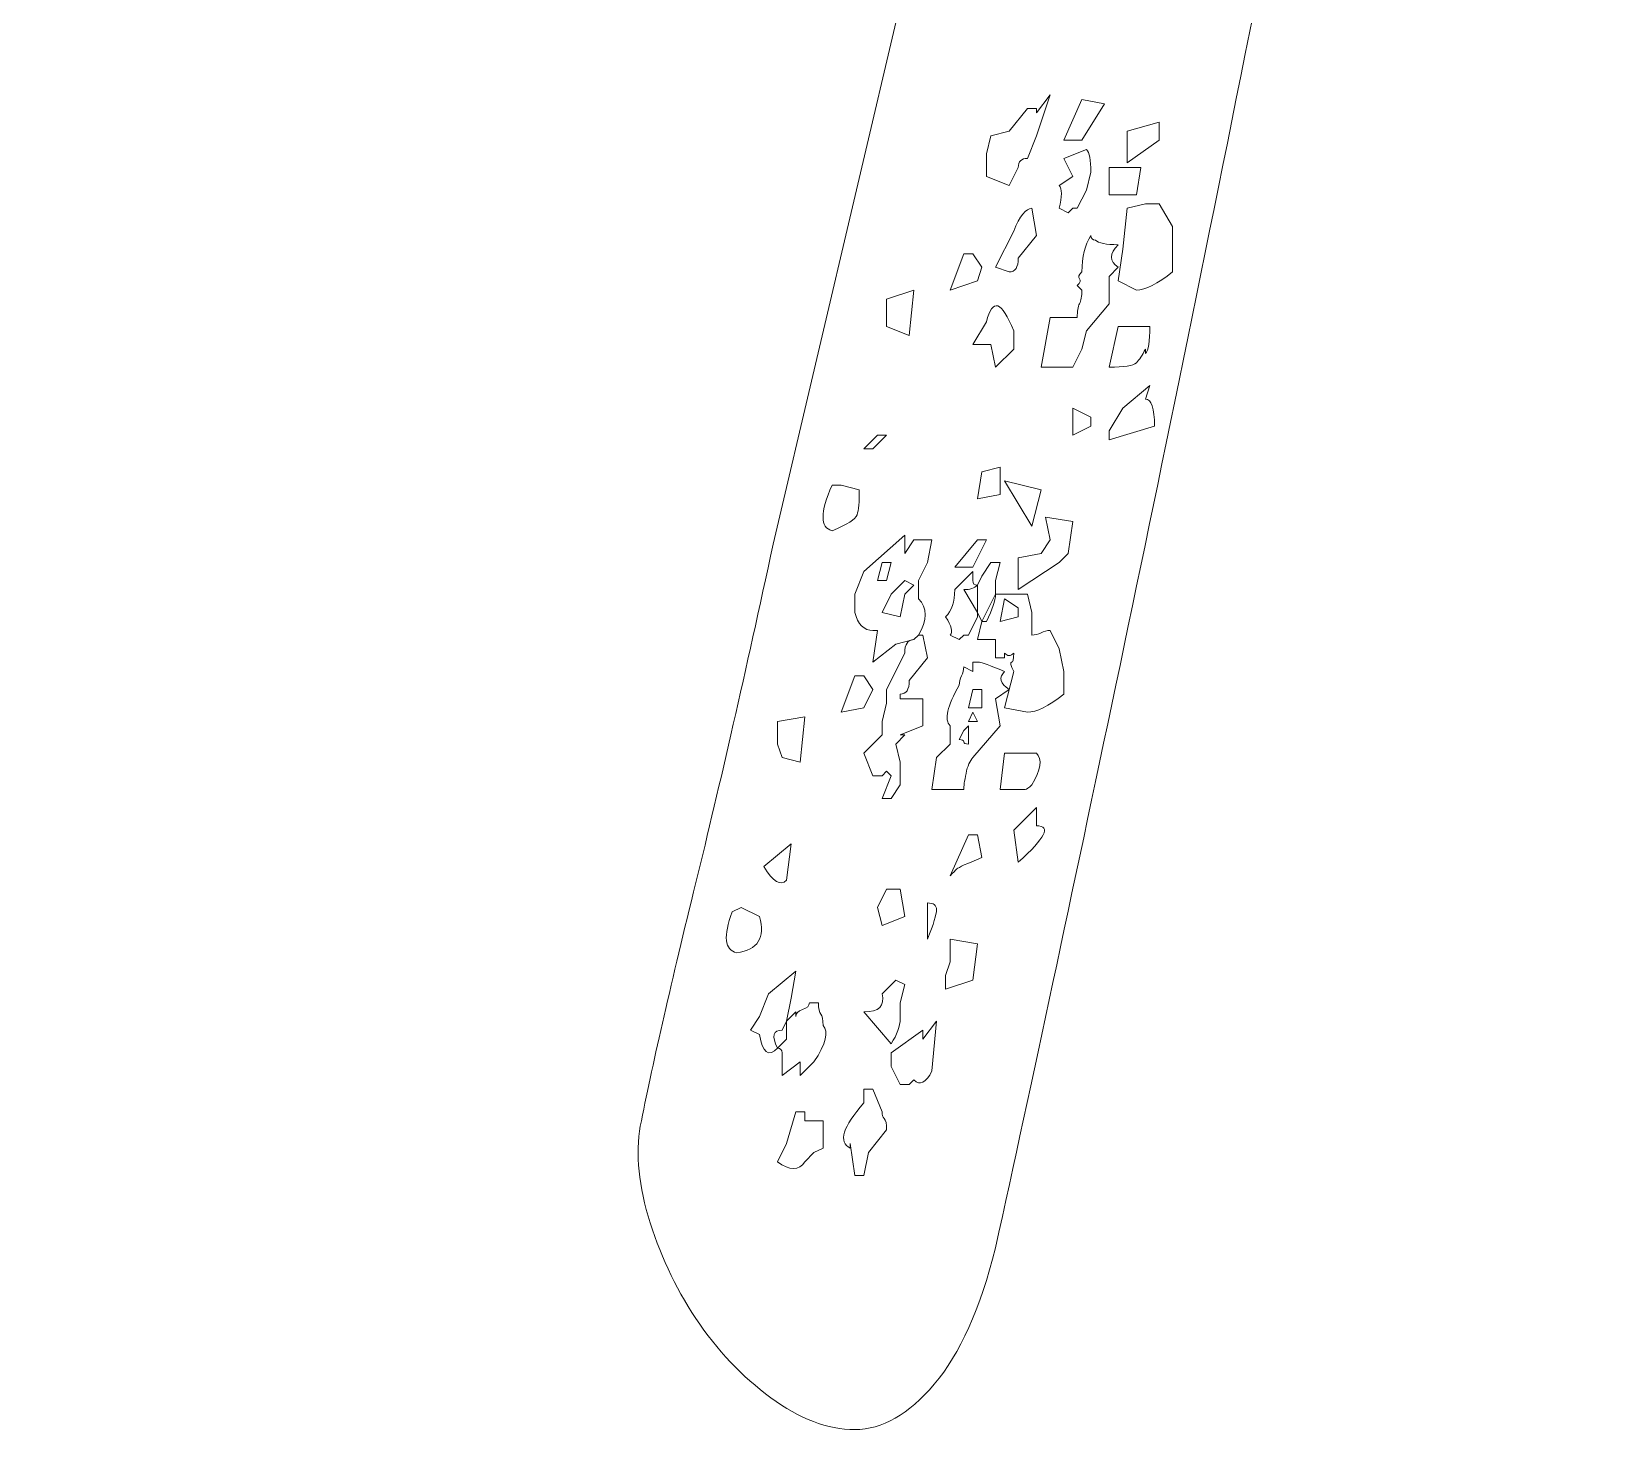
# Model space of a CAD drawing. Header units: inches. Extents: x 233 to 847, y -872 to -208.
# Drawn here: x 233.2 to 387.4, y -804.6 to -667.4 of the extents above; entities that cross this region are included whole.
import ezdxf

# ---------------------------------------------------------------- set-up
doc = ezdxf.new("R2010")
doc.units = ezdxf.units.IN
doc.header["$MEASUREMENT"] = 0
doc.layers.add('Layer 1', color=7, linetype='Continuous')

# ---------------------------------------------------------------- blocks, each defined once
blk = doc.blocks.new('block 3')
at = {"layer": 'Layer 1', "lineweight": 0}
for points in [[(336.29, -678.09), (338.52, -674.52), (336.29, -674.08), (334.51, -678.09), (336.29, -678.09)], [(343.86, -676.3), (340.74, -677.2), (340.74, -680.31), (343.86, -678.09), (343.86, -676.3)], [(338.96, -683.43), (341.64, -683.43), (342.08, -680.76), (338.96, -680.76), (338.96, -683.43)], [(326.48, -690.56), (325.59, -689.23), (324.7, -689.23), (323.36, -692.79), (326.04, -691.9), (326.48, -690.56)], [(319.35, -697.25), (319.8, -692.79), (317.13, -693.68), (317.13, -696.36), (319.35, -697.25)], [(335.4, -707.05), (337.18, -706.16), (337.18, -705.27), (335.4, -704.38), (335.4, -707.05)], [(317.13, -707.05), (316.24, -707.05), (314.9, -708.39), (315.79, -708.39), (317.13, -707.05)], [(326.48, -710.62), (326.04, -713.29), (328.27, -712.85), (328.27, -710.17), (326.48, -710.62)], [(331.39, -715.96), (332.28, -712.4), (328.71, -711.51), (331.39, -715.96)], [(332.28, -718.64), (330.05, -719.08), (330.05, -722.2), (334.06, -719.53), (334.95, -718.64), (335.4, -715.52), (332.72, -715.07), (333.17, -717.3), (332.28, -718.64)], [(325.59, -719.98), (326.93, -717.3), (326.04, -717.3), (323.81, -719.98), (325.59, -719.98)], [(316.24, -721.31), (317.13, -721.31), (317.57, -719.53), (316.68, -719.53), (316.24, -721.31)], [(318.91, -722.65), (319.8, -721.76), (318.91, -721.31), (317.57, -722.65), (316.68, -724.43), (318.46, -724.88), (318.91, -722.65)], [(328.27, -725.32), (330.05, -724.88), (330.05, -723.99), (328.71, -723.09), (328.27, -725.32)], [(315.79, -732.01), (314.9, -730.67), (314.01, -730.67), (312.67, -734.23), (314.9, -733.79), (315.79, -732.01)], [(326.48, -733.79), (326.48, -732.01), (325.59, -732.01), (325.15, -733.79), (326.48, -733.79)], [(308.66, -739.14), (309.1, -734.68), (306.43, -735.13), (306.43, -737.36), (306.88, -738.69), (308.66, -739.14)], [(325.59, -734.23), (325.15, -735.13), (326.04, -735.13), (325.59, -734.23)], [(316.24, -753.4), (316.68, -755.18), (318.91, -754.29), (318.46, -751.61), (317.13, -751.61), (316.24, -753.4)], [(322.92, -761.42), (325.59, -760.53), (326.04, -756.96), (323.36, -756.52), (323.36, -758.74), (322.92, -760.08), (322.92, -761.42)]]:
    blk.add_lwpolyline(points, dxfattribs=at)
for points, knots in [([(389.32, -520.78), (386.34, -520.78), (383.52, -520.71), (380.85, -520.56), (378.18, -520.41), (375.35, -520.19), (372.38, -519.89), (372.38, -519.89), (370.15, -519.89), (370.15, -519.89), (370.15, -519.89), (370.15, -520.78), (370.15, -520.78), (375.2, -523.16), (377.43, -525.98), (376.84, -529.25), (373.87, -548.26), (370.89, -566.31), (367.93, -583.39), (364.95, -600.48), (362.13, -616.74), (359.46, -632.19), (359.46, -632.19), (357.23, -645.11), (357.23, -645.11), (378.62, -645.41), (405.95, -642.29), (439.23, -635.75), (444.27, -634.57), (446.8, -635.31), (446.8, -637.98), (446.8, -640.65), (444.72, -644.07), (440.56, -648.23), (438.18, -650.61), (434.25, -652.84), (428.75, -654.91), (423.25, -657), (416.65, -659.08), (408.92, -661.15), (403.28, -662.34), (395.7, -663.31), (386.2, -664.05), (376.69, -664.79), (365.7, -665.16), (353.22, -665.16), (348.47, -688.94), (343.93, -711.06), (339.63, -731.56), (335.32, -752.06), (331.39, -770.48), (327.82, -786.82), (326.33, -792.76), (324.33, -797.21), (321.81, -800.19), (319.28, -803.15), (316.68, -804.64), (314.01, -804.64), (311.33, -804.64), (308.58, -803.6), (305.76, -801.52), (302.94, -799.44), (300.49, -796.85), (298.41, -793.73), (296.33, -790.61), (294.77, -787.26), (293.73, -783.7), (292.69, -780.14), (292.46, -777.01), (293.06, -774.34), (294.25, -768.4), (296.03, -760.6), (298.41, -750.95), (300.78, -741.3), (303.31, -730.23), (305.99, -717.75), (305.99, -717.75), (318.46, -664.72), (318.46, -664.72), (312.52, -665.02), (307.32, -665.02), (302.87, -664.72), (298.41, -664.43), (295.44, -663.68), (293.95, -662.49), (293.06, -661.6), (292.46, -660.04), (292.17, -657.81), (291.87, -655.58), (292.02, -653.28), (292.62, -650.9), (293.21, -648.53), (294.18, -646.38), (295.51, -644.44), (296.85, -642.51), (298.7, -641.54), (301.08, -641.54), (302.27, -641.54), (305.02, -641.92), (309.33, -642.66), (313.63, -643.4), (318.31, -643.48), (323.36, -642.88), (327.82, -622.98), (331.9, -603), (335.62, -582.95), (339.33, -562.89), (342.37, -544.11), (344.75, -526.57), (345.35, -522.12), (348.47, -519.6), (354.11, -519), (354.11, -519), (354.56, -518.11), (354.56, -518.11), (346.24, -516.92), (337.99, -515.88), (329.83, -514.99), (321.65, -514.1), (313.56, -513.65), (305.54, -513.65), (294.25, -513.65), (283.63, -515.07), (273.68, -517.89), (263.73, -520.71), (254.74, -526.13), (246.72, -534.15), (243.15, -538.01), (240.33, -540.1), (238.25, -540.39), (236.18, -540.69), (234.76, -540.1), (234.02, -538.61), (233.28, -537.12), (233.2, -534.89), (233.79, -531.92), (234.39, -528.96), (235.88, -526.13), (238.25, -523.45), (242.12, -517.81), (247.24, -513.14), (253.62, -509.42), (260.02, -505.71), (266.99, -502.81), (274.57, -500.73), (282.14, -498.65), (290.17, -497.16), (298.63, -496.27), (307.1, -495.38), (315.64, -494.93), (324.26, -494.93), (333.76, -494.93), (343.04, -495.31), (352.11, -496.05), (361.17, -496.8), (369.41, -497.46), (376.84, -498.05), (376.84, -498.05), (389.76, -499.39), (389.76, -499.39), (401.94, -499.99), (415.01, -500.51), (428.98, -500.95), (442.94, -501.4), (456.75, -501.62), (470.42, -501.62), (483.19, -501.62), (495.52, -501.4), (507.41, -500.95), (519.29, -500.51), (529.83, -499.61), (539.05, -498.28), (548.25, -496.94), (555.61, -495.23), (561.1, -493.15), (566.6, -491.08), (569.5, -488.4), (569.8, -485.13), (570.09, -481.27), (566.52, -476.96), (559.1, -472.21), (561.47, -470.13), (564.45, -469.09), (568.01, -469.09), (571.58, -469.09), (574.92, -469.98), (578.04, -471.76), (581.16, -473.55), (583.53, -476.15), (585.17, -479.56), (586.8, -482.98), (586.88, -487.07), (585.39, -491.82), (583.01, -499.54), (578.93, -505.93), (573.14, -510.98), (567.34, -516.03), (560.36, -519.97), (552.19, -522.79), (544.02, -525.61), (534.96, -527.62), (525.01, -528.8), (515.05, -529.99), (505.03, -530.58), (494.93, -530.58), (480.07, -530.58), (465.52, -529.77), (451.26, -528.13), (437, -526.5), (424.37, -524.94), (413.38, -523.45), (408.03, -522.86), (403.28, -522.27), (399.12, -521.67), (394.96, -521.08), (391.69, -520.78), (389.32, -520.78)], [0, 0, 0, 0, 1, 1, 1, 2, 2, 2, 3, 3, 3, 4, 4, 4, 5, 5, 5, 6, 6, 6, 7, 7, 7, 8, 8, 8, 9, 9, 9, 10, 10, 10, 11, 11, 11, 12, 12, 12, 13, 13, 13, 14, 14, 14, 15, 15, 15, 16, 16, 16, 17, 17, 17, 18, 18, 18, 19, 19, 19, 20, 20, 20, 21, 21, 21, 22, 22, 22, 23, 23, 23, 24, 24, 24, 25, 25, 25, 26, 26, 26, 27, 27, 27, 28, 28, 28, 29, 29, 29, 30, 30, 30, 31, 31, 31, 32, 32, 32, 33, 33, 33, 34, 34, 34, 35, 35, 35, 36, 36, 36, 37, 37, 37, 38, 38, 38, 39, 39, 39, 40, 40, 40, 41, 41, 41, 42, 42, 42, 43, 43, 43, 44, 44, 44, 45, 45, 45, 46, 46, 46, 47, 47, 47, 48, 48, 48, 49, 49, 49, 50, 50, 50, 51, 51, 51, 52, 52, 52, 53, 53, 53, 54, 54, 54, 55, 55, 55, 56, 56, 56, 57, 57, 57, 58, 58, 58, 59, 59, 59, 60, 60, 60, 61, 61, 61, 62, 62, 62, 63, 63, 63, 64, 64, 64, 65, 65, 65, 66, 66, 66, 67, 67, 67, 68, 68, 68, 69, 69, 69, 70, 70, 70, 71, 71, 71, 72, 72, 72, 72]), ([(330.05, -680.76), (330.05, -680.17), (330.34, -679.87), (330.94, -679.87), (330.94, -679.87), (331.83, -677.64), (331.83, -677.64), (331.83, -677.64), (333.17, -673.63), (333.17, -673.63), (333.17, -673.63), (331.83, -675.41), (331.83, -675.41), (331.83, -675.41), (331.83, -674.97), (331.83, -674.97), (331.83, -674.97), (330.94, -674.97), (330.94, -674.97), (330.94, -674.97), (329.16, -677.2), (329.16, -677.2), (329.16, -677.2), (327.37, -677.64), (327.37, -677.64), (327.37, -677.64), (326.93, -679.42), (326.93, -679.42), (326.93, -679.42), (326.93, -681.65), (326.93, -681.65), (326.93, -681.65), (329.16, -682.54), (329.16, -682.54), (329.16, -682.54), (330.05, -680.76), (330.05, -680.76)], [0, 0, 0, 0, 1, 1, 1, 2, 2, 2, 3, 3, 3, 4, 4, 4, 5, 5, 5, 6, 6, 6, 7, 7, 7, 8, 8, 8, 9, 9, 9, 10, 10, 10, 11, 11, 11, 12, 12, 12, 12]), ([(335.4, -684.77), (335.4, -684.77), (335.84, -684.77), (335.84, -684.77), (335.84, -684.77), (336.73, -682.99), (336.73, -682.99), (336.73, -682.99), (337.18, -681.21), (337.18, -681.21), (337.18, -680.02), (337.03, -679.28), (336.73, -678.98), (336.73, -678.98), (334.51, -679.87), (334.51, -679.87), (334.51, -679.87), (335.4, -681.65), (335.4, -681.65), (335.4, -681.65), (334.06, -682.54), (334.06, -682.54), (334.35, -682.84), (334.35, -683.59), (334.06, -684.77), (334.06, -684.77), (334.95, -685.22), (334.95, -685.22), (334.95, -685.22), (335.4, -684.77), (335.4, -684.77)], [0, 0, 0, 0, 1, 1, 1, 2, 2, 2, 3, 3, 3, 4, 4, 4, 5, 5, 5, 6, 6, 6, 7, 7, 7, 8, 8, 8, 9, 9, 9, 10, 10, 10, 10]), ([(342.53, -684.32), (342.53, -684.32), (340.74, -684.77), (340.74, -684.77), (340.74, -684.77), (340.3, -688.78), (340.3, -688.78), (340.3, -688.78), (339.85, -691.9), (339.85, -691.9), (339.85, -691.9), (341.64, -692.79), (341.64, -692.79), (342.53, -692.79), (343.71, -692.2), (345.2, -691.01), (345.2, -691.01), (345.2, -686.55), (345.2, -686.55), (345.2, -686.55), (343.86, -684.32), (343.86, -684.32), (343.86, -684.32), (342.53, -684.32), (342.53, -684.32)], [0, 0, 0, 0, 1, 1, 1, 2, 2, 2, 3, 3, 3, 4, 4, 4, 5, 5, 5, 6, 6, 6, 7, 7, 7, 8, 8, 8, 8]), ([(329.16, -691.01), (329.75, -691.01), (330.05, -690.56), (330.05, -689.67), (330.05, -689.67), (331.83, -687.45), (331.83, -687.45), (331.83, -687.45), (331.39, -684.77), (331.39, -684.77), (330.79, -684.77), (330.19, -685.52), (329.6, -687), (329.6, -687), (327.82, -690.56), (327.82, -690.56), (327.82, -690.56), (329.16, -691.01), (329.16, -691.01)], [0, 0, 0, 0, 1, 1, 1, 2, 2, 2, 3, 3, 3, 4, 4, 4, 5, 5, 5, 6, 6, 6, 6]), ([(336.29, -692.79), (336.29, -693.39), (336.21, -693.84), (336.06, -694.13), (335.91, -694.43), (335.84, -694.87), (335.84, -695.47), (335.84, -695.47), (333.17, -695.47), (333.17, -695.47), (333.17, -695.47), (332.28, -700.37), (332.28, -700.37), (332.28, -700.37), (335.4, -700.37), (335.4, -700.37), (335.4, -700.37), (336.29, -698.59), (336.29, -698.59), (336.29, -698.59), (336.73, -696.8), (336.73, -696.8), (336.73, -696.8), (338.96, -694.13), (338.96, -694.13), (338.96, -694.13), (338.96, -691.45), (338.96, -691.45), (338.96, -691.45), (339.85, -690.56), (339.85, -690.56), (338.96, -689.97), (338.96, -689.23), (339.85, -688.34), (338.66, -688.34), (337.92, -688.19), (337.63, -687.89), (337.33, -687.89), (337.18, -687.74), (337.18, -687.45), (336.58, -688.34), (336.29, -689.53), (336.29, -691.01), (335.99, -691.31), (335.91, -691.53), (336.06, -691.68), (336.21, -691.83), (336.13, -692.05), (335.84, -692.35), (335.84, -692.35), (336.29, -692.79), (336.29, -692.79)], [0, 0, 0, 0, 1, 1, 1, 2, 2, 2, 3, 3, 3, 4, 4, 4, 5, 5, 5, 6, 6, 6, 7, 7, 7, 8, 8, 8, 9, 9, 9, 10, 10, 10, 11, 11, 11, 12, 12, 12, 13, 13, 13, 14, 14, 14, 15, 15, 15, 16, 16, 16, 17, 17, 17, 17]), ([(329.6, -698.59), (329.6, -698.59), (329.6, -696.8), (329.6, -696.8), (328.41, -693.84), (327.52, -693.54), (326.93, -695.91), (326.93, -695.91), (325.59, -698.14), (325.59, -698.14), (325.59, -698.14), (327.37, -698.14), (327.37, -698.14), (327.37, -698.14), (327.82, -700.37), (327.82, -700.37), (327.82, -700.37), (329.6, -698.59), (329.6, -698.59)], [0, 0, 0, 0, 1, 1, 1, 2, 2, 2, 3, 3, 3, 4, 4, 4, 5, 5, 5, 6, 6, 6, 6]), ([(339.85, -696.36), (339.85, -696.36), (338.96, -700.37), (338.96, -700.37), (340.44, -700.37), (341.34, -700.22), (341.64, -699.92), (341.93, -699.63), (342.23, -699.18), (342.53, -698.59), (342.53, -698.59), (342.53, -699.03), (342.53, -699.03), (342.82, -698.74), (342.97, -697.85), (342.97, -696.36), (342.97, -696.36), (339.85, -696.36), (339.85, -696.36)], [0, 0, 0, 0, 1, 1, 1, 2, 2, 2, 3, 3, 3, 4, 4, 4, 5, 5, 5, 6, 6, 6, 6]), ([(342.97, -702.15), (342.97, -702.15), (340.3, -704.38), (340.3, -704.38), (340.3, -704.38), (338.96, -706.61), (338.96, -706.61), (338.96, -706.61), (338.96, -707.5), (338.96, -707.5), (338.96, -707.5), (343.42, -706.16), (343.42, -706.16), (343.42, -704.38), (343.12, -703.49), (342.53, -703.49), (342.53, -703.49), (342.97, -702.15), (342.97, -702.15)], [0, 0, 0, 0, 1, 1, 1, 2, 2, 2, 3, 3, 3, 4, 4, 4, 5, 5, 5, 6, 6, 6, 6]), ([(311.78, -711.95), (310.59, -714.63), (310.59, -716.12), (311.78, -716.41), (313.26, -715.82), (314.08, -715.3), (314.23, -714.85), (314.38, -714.41), (314.45, -713.59), (314.45, -712.4), (314.45, -712.4), (312.67, -711.95), (312.67, -711.95), (312.67, -711.95), (311.78, -711.95), (311.78, -711.95)], [0, 0, 0, 0, 1, 1, 1, 2, 2, 2, 3, 3, 3, 4, 4, 4, 5, 5, 5, 5]), ([(320.69, -735.57), (320.69, -735.57), (320.69, -732.9), (320.69, -732.9), (320.69, -732.9), (318.46, -732.9), (318.46, -732.9), (318.46, -732.9), (318.46, -732.45), (318.46, -732.45), (319.06, -732.45), (319.35, -732.01), (319.35, -731.12), (319.35, -731.12), (321.14, -728.89), (321.14, -728.89), (321.14, -728.89), (320.69, -726.66), (320.69, -726.66), (320.69, -726.66), (320.25, -726.66), (320.25, -726.66), (321.14, -725.18), (321.14, -723.99), (320.25, -723.09), (320.25, -723.09), (320.25, -721.31), (320.25, -721.31), (320.25, -721.31), (321.14, -719.53), (321.14, -719.53), (321.14, -719.53), (321.58, -717.3), (321.58, -717.3), (321.58, -717.3), (319.8, -717.3), (319.8, -717.3), (319.8, -717.3), (318.91, -718.64), (318.91, -718.64), (318.91, -718.64), (318.91, -716.86), (318.91, -716.86), (318.91, -716.86), (314.9, -720.42), (314.9, -720.42), (314.9, -720.42), (314.01, -722.65), (314.01, -722.65), (314.01, -722.65), (314.01, -724.43), (314.01, -724.43), (314.3, -725.62), (314.9, -726.21), (315.79, -726.21), (315.79, -726.21), (316.24, -726.21), (316.24, -726.21), (316.24, -726.21), (315.79, -729.33), (315.79, -729.33), (315.79, -729.33), (318.02, -727.55), (318.02, -727.55), (318.02, -727.55), (319.8, -727.1), (319.8, -727.1), (319.2, -727.1), (318.91, -727.55), (318.91, -728.44), (318.91, -728.44), (317.13, -732.01), (317.13, -732.01), (317.13, -732.01), (317.13, -733.34), (317.13, -733.34), (317.13, -733.34), (316.68, -735.13), (316.68, -735.13), (316.68, -735.13), (316.68, -736.46), (316.68, -736.46), (316.68, -736.46), (314.9, -738.25), (314.9, -738.25), (314.9, -738.25), (315.79, -740.47), (315.79, -740.47), (315.79, -740.47), (316.68, -740.47), (316.68, -740.47), (316.68, -740.47), (317.13, -740.03), (317.13, -740.03), (317.13, -740.03), (317.57, -740.47), (317.57, -740.47), (317.57, -740.47), (316.68, -742.7), (316.68, -742.7), (316.68, -742.7), (317.57, -742.7), (317.57, -742.7), (317.57, -742.7), (318.46, -741.37), (318.46, -741.37), (318.46, -741.37), (318.46, -739.14), (318.46, -739.14), (318.46, -739.14), (318.02, -737.36), (318.02, -737.36), (318.02, -737.36), (318.91, -736.46), (318.91, -736.46), (318.91, -736.46), (318.46, -736.46), (318.46, -736.46), (318.46, -736.46), (320.69, -735.57), (320.69, -735.57)], [0, 0, 0, 0, 1, 1, 1, 2, 2, 2, 3, 3, 3, 4, 4, 4, 5, 5, 5, 6, 6, 6, 7, 7, 7, 8, 8, 8, 9, 9, 9, 10, 10, 10, 11, 11, 11, 12, 12, 12, 13, 13, 13, 14, 14, 14, 15, 15, 15, 16, 16, 16, 17, 17, 17, 18, 18, 18, 19, 19, 19, 20, 20, 20, 21, 21, 21, 22, 22, 22, 23, 23, 23, 24, 24, 24, 25, 25, 25, 26, 26, 26, 27, 27, 27, 28, 28, 28, 29, 29, 29, 30, 30, 30, 31, 31, 31, 32, 32, 32, 33, 33, 33, 34, 34, 34, 35, 35, 35, 36, 36, 36, 37, 37, 37, 38, 38, 38, 39, 39, 39, 40, 40, 40, 40]), ([(328.27, -719.53), (328.27, -719.53), (327.37, -719.53), (327.37, -719.53), (327.37, -719.53), (326.48, -720.87), (326.48, -720.87), (326.48, -720.87), (326.04, -721.76), (326.04, -721.76), (325.74, -721.76), (325.59, -721.61), (325.59, -721.31), (325.59, -721.31), (325.59, -720.42), (325.59, -720.42), (325.59, -720.42), (323.81, -722.2), (323.81, -722.2), (323.81, -723.39), (323.51, -724.28), (322.92, -724.88), (323.51, -725.77), (323.66, -726.37), (323.36, -726.66), (323.36, -726.66), (324.26, -727.1), (324.26, -727.1), (324.26, -727.1), (324.7, -726.66), (324.7, -726.66), (324.7, -726.66), (325.15, -726.66), (325.15, -726.66), (325.15, -726.66), (326.04, -724.88), (326.04, -724.88), (326.04, -724.88), (326.04, -724.43), (326.04, -724.43), (326.04, -724.43), (326.48, -725.32), (326.48, -725.32), (326.48, -725.32), (326.04, -727.1), (326.04, -727.1), (326.04, -727.1), (327.82, -727.1), (327.82, -727.1), (327.82, -727.1), (327.82, -728.89), (327.82, -728.89), (327.82, -728.89), (328.71, -728.89), (328.71, -728.89), (328.71, -728.89), (328.71, -728.44), (328.71, -728.44), (329, -728.74), (329.3, -728.74), (329.6, -728.44), (329.6, -729.04), (329.53, -729.33), (329.38, -729.33), (329.23, -729.33), (329.3, -729.63), (329.6, -730.23), (329.6, -730.23), (328.71, -733.79), (328.71, -733.79), (328.71, -733.79), (330.94, -734.23), (330.94, -734.23), (331.83, -734.23), (333.01, -733.64), (334.51, -732.45), (334.51, -732.45), (334.51, -730.23), (334.51, -730.23), (334.51, -730.23), (334.06, -728), (334.06, -728), (334.06, -728), (333.17, -726.21), (333.17, -726.21), (332.87, -726.21), (332.57, -726.29), (332.28, -726.44), (331.98, -726.59), (331.68, -726.66), (331.39, -726.66), (331.39, -726.66), (331.39, -724.43), (331.39, -724.43), (331.39, -724.43), (330.94, -722.65), (330.94, -722.65), (330.94, -722.65), (327.82, -722.65), (327.82, -722.65), (327.82, -722.65), (327.82, -721.31), (327.82, -721.31), (327.82, -721.31), (328.27, -719.53), (328.27, -719.53)], [0, 0, 0, 0, 1, 1, 1, 2, 2, 2, 3, 3, 3, 4, 4, 4, 5, 5, 5, 6, 6, 6, 7, 7, 7, 8, 8, 8, 9, 9, 9, 10, 10, 10, 11, 11, 11, 12, 12, 12, 13, 13, 13, 14, 14, 14, 15, 15, 15, 16, 16, 16, 17, 17, 17, 18, 18, 18, 19, 19, 19, 20, 20, 20, 21, 21, 21, 22, 22, 22, 23, 23, 23, 24, 24, 24, 25, 25, 25, 26, 26, 26, 27, 27, 27, 28, 28, 28, 29, 29, 29, 30, 30, 30, 31, 31, 31, 32, 32, 32, 33, 33, 33, 34, 34, 34, 35, 35, 35, 35]), ([(326.04, -723.09), (326.04, -723.09), (326.04, -721.76), (326.04, -721.76), (325.74, -722.06), (325.29, -722.2), (324.7, -722.2), (324.7, -722.2), (326.04, -724.43), (326.04, -724.43), (326.04, -724.43), (326.04, -723.09), (326.04, -723.09)], [0, 0, 0, 0, 1, 1, 1, 2, 2, 2, 3, 3, 3, 4, 4, 4, 4]), ([(326.48, -725.32), (326.48, -725.32), (326.93, -725.32), (326.93, -725.32), (327.52, -724.14), (327.82, -723.25), (327.82, -722.65), (327.82, -722.65), (326.48, -725.32), (326.48, -725.32)], [0, 0, 0, 0, 1, 1, 1, 2, 2, 2, 3, 3, 3, 3]), ([(320.25, -726.66), (320.25, -726.66), (319.8, -727.1), (319.8, -727.1), (319.8, -727.1), (320.25, -726.66), (320.25, -726.66)], [0, 0, 0, 0, 1, 1, 1, 2, 2, 2, 2]), ([(322.03, -738.69), (322.03, -738.69), (321.58, -741.81), (321.58, -741.81), (321.58, -741.81), (324.7, -741.81), (324.7, -741.81), (324.7, -741.52), (324.77, -741), (324.92, -740.25), (325.07, -739.51), (325.29, -738.99), (325.59, -738.69), (325.59, -738.69), (328.27, -735.57), (328.27, -735.57), (328.27, -735.57), (327.82, -732.9), (327.82, -732.9), (327.82, -732.9), (329.16, -732.01), (329.16, -732.01), (328.27, -731.41), (328.11, -730.82), (328.71, -730.23), (327.22, -729.63), (326.41, -729.33), (326.26, -729.33), (326.11, -729.33), (325.89, -729.33), (325.59, -729.33), (325.59, -729.33), (325.59, -730.23), (325.59, -730.23), (325.59, -730.23), (324.7, -729.78), (324.7, -729.78), (324.7, -730.08), (324.62, -730.38), (324.48, -730.67), (324.33, -730.97), (324.26, -731.27), (324.26, -731.56), (323.07, -733.64), (322.77, -734.98), (323.36, -735.57), (323.36, -735.57), (323.36, -737.36), (323.36, -737.36), (323.36, -737.36), (322.03, -738.69), (322.03, -738.69)], [0, 0, 0, 0, 1, 1, 1, 2, 2, 2, 3, 3, 3, 4, 4, 4, 5, 5, 5, 6, 6, 6, 7, 7, 7, 8, 8, 8, 9, 9, 9, 10, 10, 10, 11, 11, 11, 12, 12, 12, 13, 13, 13, 14, 14, 14, 15, 15, 15, 16, 16, 16, 17, 17, 17, 17]), ([(324.7, -736.02), (324.7, -736.02), (325.15, -735.57), (325.15, -735.57), (325.15, -735.57), (325.15, -737.36), (325.15, -737.36), (324.85, -737.36), (324.7, -737.28), (324.7, -737.13), (324.7, -736.99), (324.55, -736.91), (324.26, -736.91), (324.26, -736.91), (324.7, -736.02), (324.7, -736.02)], [0, 0, 0, 0, 1, 1, 1, 2, 2, 2, 3, 3, 3, 4, 4, 4, 5, 5, 5, 5]), ([(328.71, -738.25), (328.71, -738.25), (328.27, -741.81), (328.27, -741.81), (329.75, -741.81), (330.56, -741.81), (330.72, -741.81), (330.86, -741.81), (331.09, -741.66), (331.39, -741.37), (332.28, -739.88), (332.42, -738.84), (331.83, -738.25), (331.83, -738.25), (328.71, -738.25), (328.71, -738.25)], [0, 0, 0, 0, 1, 1, 1, 2, 2, 2, 3, 3, 3, 4, 4, 4, 5, 5, 5, 5]), ([(331.83, -743.59), (331.83, -743.59), (329.6, -745.82), (329.6, -745.82), (329.6, -745.82), (330.05, -748.94), (330.05, -748.94), (332.72, -746.57), (333.31, -745.38), (331.83, -745.38), (331.83, -745.38), (331.83, -743.59), (331.83, -743.59)], [0, 0, 0, 0, 1, 1, 1, 2, 2, 2, 3, 3, 3, 4, 4, 4, 4]), ([(323.36, -750.28), (323.66, -749.99), (323.88, -749.76), (324.03, -749.61), (324.18, -749.46), (324.99, -749.09), (326.48, -748.5), (326.48, -748.5), (326.04, -746.27), (326.04, -746.27), (326.04, -746.27), (325.15, -746.27), (325.15, -746.27), (325.15, -746.27), (323.36, -750.28), (323.36, -750.28)], [0, 0, 0, 0, 1, 1, 1, 2, 2, 2, 3, 3, 3, 4, 4, 4, 5, 5, 5, 5]), ([(307.77, -747.16), (307.77, -747.16), (305.09, -749.39), (305.09, -749.39), (305.99, -750.88), (306.72, -751.32), (307.32, -750.72), (307.32, -750.72), (307.77, -747.16), (307.77, -747.16)], [0, 0, 0, 0, 1, 1, 1, 2, 2, 2, 3, 3, 3, 3]), ([(301.97, -753.84), (301.08, -756.22), (301.23, -757.56), (302.42, -757.85), (304.5, -757.56), (305.24, -756.37), (304.65, -754.29), (304.65, -754.29), (302.87, -753.4), (302.87, -753.4), (302.87, -753.4), (301.97, -753.84), (301.97, -753.84)], [0, 0, 0, 0, 1, 1, 1, 2, 2, 2, 3, 3, 3, 4, 4, 4, 4]), ([(321.14, -756.52), (321.73, -755.03), (322.03, -754.07), (322.03, -753.62), (322.03, -753.17), (321.73, -752.95), (321.14, -752.95), (321.14, -752.95), (321.14, -756.52), (321.14, -756.52)], [0, 0, 0, 0, 1, 1, 1, 2, 2, 2, 3, 3, 3, 3]), ([(304.65, -765.87), (304.94, -767.66), (305.54, -768.1), (306.43, -767.21), (306.72, -767.21), (306.88, -767.36), (306.88, -767.66), (306.88, -767.66), (306.88, -769.89), (306.88, -769.89), (306.88, -769.89), (308.66, -768.55), (308.66, -768.55), (308.66, -768.55), (308.66, -769.89), (308.66, -769.89), (308.66, -769.89), (310, -768.55), (310, -768.55), (311.18, -766.77), (311.48, -765.58), (310.89, -764.98), (310.89, -764.38), (310.81, -764.02), (310.66, -763.87), (310.51, -763.72), (310.44, -763.35), (310.44, -762.76), (310.44, -762.76), (309.55, -762.76), (309.55, -762.76), (309.55, -763.05), (309.33, -763.27), (308.88, -763.42), (308.44, -763.57), (308.21, -763.79), (308.21, -764.09), (308.21, -764.09), (308.21, -763.65), (308.21, -763.65), (308.21, -763.65), (307.32, -764.54), (307.32, -764.54), (307.32, -764.54), (307.77, -762.31), (307.77, -762.31), (307.77, -762.31), (308.21, -759.64), (308.21, -759.64), (308.21, -759.64), (305.54, -761.86), (305.54, -761.86), (305.54, -761.86), (304.65, -764.09), (304.65, -764.09), (304.65, -764.09), (303.76, -765.43), (303.76, -765.43), (303.76, -765.43), (304.65, -765.87), (304.65, -765.87)], [0, 0, 0, 0, 1, 1, 1, 2, 2, 2, 3, 3, 3, 4, 4, 4, 5, 5, 5, 6, 6, 6, 7, 7, 7, 8, 8, 8, 9, 9, 9, 10, 10, 10, 11, 11, 11, 12, 12, 12, 13, 13, 13, 14, 14, 14, 15, 15, 15, 16, 16, 16, 17, 17, 17, 18, 18, 18, 19, 19, 19, 20, 20, 20, 20]), ([(318.91, -760.97), (318.91, -760.97), (318.02, -760.53), (318.02, -760.53), (318.02, -760.53), (316.68, -761.86), (316.68, -761.86), (316.97, -763.05), (316.38, -763.65), (314.9, -763.65), (314.9, -763.65), (317.57, -766.77), (317.57, -766.77), (318.16, -765.87), (318.46, -765.05), (318.46, -764.32), (318.46, -763.57), (318.46, -763.05), (318.46, -762.76), (318.46, -762.76), (318.91, -760.97), (318.91, -760.97)], [0, 0, 0, 0, 1, 1, 1, 2, 2, 2, 3, 3, 3, 4, 4, 4, 5, 5, 5, 6, 6, 6, 7, 7, 7, 7]), ([(306.43, -767.21), (306.43, -767.21), (307.32, -766.32), (307.32, -766.32), (307.32, -766.32), (307.32, -764.54), (307.32, -764.54), (307.32, -764.54), (306.88, -765.43), (306.88, -765.43), (305.99, -765.43), (305.83, -766.02), (306.43, -767.21)], [0, 0, 0, 0, 1, 1, 1, 2, 2, 2, 3, 3, 3, 4, 4, 4, 4]), ([(318.46, -770.78), (318.46, -770.78), (319.35, -770.78), (319.35, -770.78), (319.35, -770.78), (319.8, -770.33), (319.8, -770.33), (320.39, -770.92), (320.98, -770.62), (321.58, -769.44), (321.58, -769.44), (322.03, -764.54), (322.03, -764.54), (322.03, -764.54), (320.69, -766.32), (320.69, -766.32), (320.69, -766.32), (320.69, -765.43), (320.69, -765.43), (320.69, -765.43), (317.57, -767.66), (317.57, -767.66), (317.57, -767.66), (317.57, -768.99), (317.57, -768.99), (317.57, -768.99), (318.46, -770.78), (318.46, -770.78)], [0, 0, 0, 0, 1, 1, 1, 2, 2, 2, 3, 3, 3, 4, 4, 4, 5, 5, 5, 6, 6, 6, 7, 7, 7, 8, 8, 8, 9, 9, 9, 9]), ([(315.34, -777.46), (315.34, -777.46), (317.13, -775.23), (317.13, -775.23), (317.13, -774.63), (317.05, -774.27), (316.9, -774.12), (316.75, -773.96), (316.68, -773.74), (316.68, -773.45), (316.68, -773.45), (315.79, -771.22), (315.79, -771.22), (315.79, -771.22), (314.9, -771.22), (314.9, -771.22), (314.9, -771.22), (314.9, -772.56), (314.9, -772.56), (312.82, -774.93), (312.37, -776.42), (313.56, -777.01), (313.56, -777.01), (313.56, -776.57), (313.56, -776.57), (313.56, -776.57), (314.01, -779.69), (314.01, -779.69), (314.01, -779.69), (314.9, -779.69), (314.9, -779.69), (314.9, -779.69), (315.34, -777.46), (315.34, -777.46)], [0, 0, 0, 0, 1, 1, 1, 2, 2, 2, 3, 3, 3, 4, 4, 4, 5, 5, 5, 6, 6, 6, 7, 7, 7, 8, 8, 8, 9, 9, 9, 10, 10, 10, 11, 11, 11, 11]), ([(310.89, -777.01), (310.89, -777.01), (310.89, -774.34), (310.89, -774.34), (310.89, -774.34), (309.1, -774.34), (309.1, -774.34), (309.1, -774.34), (309.1, -773.45), (309.1, -773.45), (309.1, -773.45), (308.21, -773.45), (308.21, -773.45), (308.21, -773.45), (307.32, -776.57), (307.32, -776.57), (307.32, -776.57), (306.43, -778.35), (306.43, -778.35), (307.61, -779.24), (308.51, -779.24), (309.1, -778.35), (309.1, -778.35), (310, -777.46), (310, -777.46), (310, -777.46), (310.89, -777.01), (310.89, -777.01)], [0, 0, 0, 0, 1, 1, 1, 2, 2, 2, 3, 3, 3, 4, 4, 4, 5, 5, 5, 6, 6, 6, 7, 7, 7, 8, 8, 8, 9, 9, 9, 9])]:
    blk.add_open_spline(points, degree=3, knots=knots, dxfattribs=at)
blk = doc.blocks.new('block 2')
at = {"layer": 'Layer 1'}
blk.add_blockref('block 3', (0, 0), dxfattribs=at)

msp = doc.modelspace()

# ---------------------------------------------------------------- block references
at = {"layer": 'Layer 1'}
msp.add_blockref('block 2', (0, 0), dxfattribs=at)

doc.saveas('drawing.dxf')
